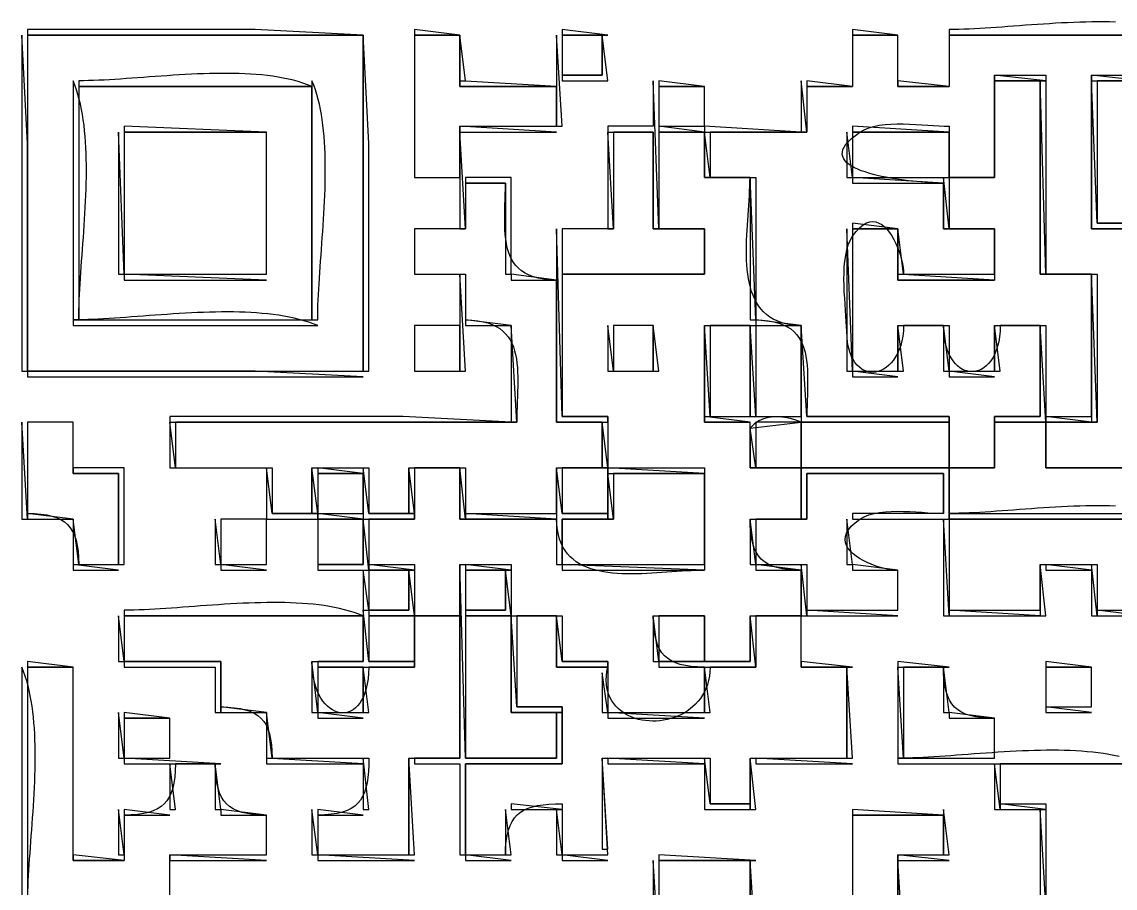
# Model space of a CAD drawing. Extents: x 0 to 1391, y 0 to 1579.
# Drawn here: x 546 to 738.2, y 826.2 to 978.3 of the extents above; entities that cross this region are included whole.
import ezdxf

# ---------------------------------------------------------------- set-up
doc = ezdxf.new("R2010")
doc.units = 0
for name, color, linetype in [('C133', 133, 'CONTINUOUS'), ('C135', 135, 'CONTINUOUS'), ('C137', 137, 'CONTINUOUS'), ('C139', 139, 'CONTINUOUS'), ('C141', 141, 'CONTINUOUS'), ('C143', 143, 'CONTINUOUS'), ('C145', 145, 'CONTINUOUS'), ('C149', 149, 'CONTINUOUS'), ('C151', 151, 'CONTINUOUS'), ('C153', 153, 'CONTINUOUS'), ('C155', 155, 'CONTINUOUS'), ('C157', 157, 'CONTINUOUS'), ('C167', 167, 'CONTINUOUS'), ('C169', 169, 'CONTINUOUS'), ('C250', 250, 'CONTINUOUS'), ('C253', 253, 'CONTINUOUS'), ('C254', 254, 'CONTINUOUS'), ('C27', 27, 'CONTINUOUS'), ('C7', 7, 'CONTINUOUS')]:
    doc.layers.add(name, color=color, linetype=linetype)

msp = doc.modelspace()

# ---------------------------------------------------------------- linework, layer by layer
at = {"layer": 'C133'}
for points in [[(546, 976), (546, 917), (547, 917), (547, 957), (546, 976)], [(547, 976), (547, 917), (606, 917), (606, 976), (547, 976)], [(623, 976), (623, 968), (624, 968), (623, 976)], [(640, 976), (640, 960), (641, 960), (640, 976)], [(641, 976), (641, 969), (648, 969), (648, 976), (641, 976)], [(556, 968), (556, 967), (597, 967), (596.219, 967.3087), (595.4128, 967.591), (594.5823, 967.848), (593.7289, 968.0805), (592.8536, 968.2894), (591.9578, 968.4757), (591.0425, 968.6403), (590.109, 968.7842), (589.1585, 968.9082), (588.1921, 969.0134), (587.211, 969.1007), (586.2165, 969.1709), (585.2096, 969.225), (584.1916, 969.2641), (583.1637, 969.2889), (582.1271, 969.3004), (581.083, 969.2996), (580.0324, 969.2873), (578.9767, 969.2646), (577.9171, 969.2324), (576.8546, 969.1915), (575.7905, 969.143), (574.726, 969.0878), (573.6623, 969.0267), (572.6005, 968.9608), (571.5418, 968.8909), (570.4875, 968.818), (569.4387, 968.7431), (568.3966, 968.667), (567.3624, 968.5908), (566.3373, 968.5152), (565.3225, 968.4414), (564.3191, 968.3701), (563.3283, 968.3024), (562.3514, 968.2391), (561.3895, 968.1813), (560.4438, 968.1298), (559.5155, 968.0855), (558.6058, 968.0495), (557.7158, 968.0226), (556.8468, 968.0058), (556, 968)], [(657, 968), (657, 960), (649, 960), (649, 959), (657, 959), (657, 942), (658, 942), (657, 968)], [(563, 959), (563, 934), (564, 934), (563, 959)], [(564, 959), (564, 934), (589, 934), (589, 959), (564, 959)], [(640, 942), (640, 908), (649, 908), (649, 909), (641, 909), (640, 942)], [(623, 934), (623, 917), (624, 917), (623, 934)], [(657, 925), (657, 917), (658, 917), (657, 925)], [(546, 908), (546, 891), (547, 891), (546, 908)], [(547, 908), (547, 892), (548.2262, 891.9606), (549.3453, 891.8703), (550.3611, 891.725), (551.2777, 891.5206), (552.0991, 891.2531), (552.8293, 890.9186), (553.4723, 890.513), (554.0322, 890.0322), (554.5129, 889.4723), (554.9186, 888.8293), (555.2531, 888.0991), (555.5206, 887.2777), (555.725, 886.3611), (555.8703, 885.3453), (555.9606, 884.2263), (556, 883), (563, 883), (563, 899), (555, 899), (555, 908), (547, 908)], [(572, 909), (572, 908), (632, 908), (613, 909), (572, 909)], [(674, 907), (683, 908), (682.0596, 908.3582), (681.0993, 908.6471), (680.1298, 908.8546), (679.162, 908.9683), (678.2069, 908.9762), (677.2751, 908.866), (676.3777, 908.6254), (675.5255, 908.2424), (674.7293, 907.7046), (674, 907)], [(726, 909), (726, 908), (734, 908), (726, 909)], [(640, 900), (640, 883), (641, 883), (641, 891), (649, 891), (649, 892), (641, 892), (640, 900)], [(738.2257, 893.2973), (737.1999, 893.326), (736.1651, 893.3415), (735.1224, 893.3446), (734.0729, 893.3361), (733.0179, 893.3171), (731.9585, 893.2883), (730.8958, 893.2508), (729.8309, 893.2053), (728.765, 893.1527), (727.6993, 893.0941), (726.6349, 893.0301), (725.5729, 892.9619), (724.5145, 892.8901), (723.4607, 892.8158), (722.4129, 892.7398), (721.3721, 892.6631), (720.3394, 892.5864), (719.316, 892.5107), (718.3031, 892.437), (717.3017, 892.366), (716.3131, 892.2987), (715.3384, 892.236), (714.3787, 892.1787), (713.4351, 892.1278), (712.5089, 892.0842), (711.6011, 892.0487), (710.7129, 892.0222), (709.8455, 892.0057), (709, 892)], [(709, 892), (709, 891), (751, 891)], [(580, 891), (580, 883), (581, 883), (580, 891)], [(581, 891), (581, 883), (589, 883), (589, 891), (581, 891)], [(598, 891), (598, 883), (606, 883), (606, 891), (598, 891)], [(563, 874), (563, 866), (564, 866), (563, 874)], [(564, 874), (564, 866), (581, 866), (581, 858), (582.2262, 857.9606), (583.3453, 857.8703), (584.3611, 857.725), (585.2777, 857.5206), (586.0991, 857.2531), (586.8293, 856.9186), (587.4723, 856.513), (588.0322, 856.0322), (588.5129, 855.4723), (588.9186, 854.8293), (589.2531, 854.0991), (589.5206, 853.2777), (589.725, 852.3611), (589.8703, 851.3453), (589.9606, 850.2263), (590, 849), (607, 849), (606.9793, 847.7811), (606.9226, 846.6519), (606.8244, 845.61), (606.6791, 844.6535), (606.4813, 843.78), (606.2254, 842.9875), (605.9059, 842.2739), (605.5173, 841.6369), (605.054, 841.0744), (604.5106, 840.5843), (603.8816, 840.1645), (603.1614, 839.8127), (602.3445, 839.5269), (601.4255, 839.3048), (600.3987, 839.1444), (599.2587, 839.0435), (598, 839), (598, 832), (614, 832), (614, 849), (623, 849), (623, 874), (615, 874), (615, 865), (607, 865), (606.9592, 863.9394), (606.8652, 862.9571), (606.7216, 862.0522), (606.532, 861.224), (606.2999, 860.4717), (606.0289, 859.7944), (605.7225, 859.1915), (605.3844, 858.6622), (605.018, 858.2056), (604.627, 857.821), (604.2148, 857.5076), (603.7852, 857.2647), (603.3415, 857.0914), (602.8875, 856.987), (602.4266, 856.9507), (601.9625, 856.9817), (601.4986, 857.0793), (601.0386, 857.2426), (600.5861, 857.471), (600.1445, 857.7635), (599.7175, 858.1195), (599.3085, 858.5382), (598.9213, 859.0187), (598.5593, 859.5604), (598.2261, 860.1623), (597.9253, 860.8239), (597.6605, 861.5441), (597.4351, 862.3224), (597.2528, 863.1579), (597.1171, 864.0499), (597.0317, 864.9975), (597, 866), (606, 866), (606, 874), (564, 874)], [(546, 865), (546, 823)], [(547.0487, 825.6011), (547.0842, 826.5089), (547.1278, 827.4351), (547.1787, 828.3787), (547.236, 829.3384), (547.2987, 830.3131), (547.366, 831.3017), (547.437, 832.3031), (547.5107, 833.316), (547.5864, 834.3394), (547.663, 835.372), (547.7398, 836.4129), (547.8158, 837.4607), (547.8901, 838.5144), (547.9618, 839.5729), (548.0301, 840.6349), (548.094, 841.6993), (548.1527, 842.765), (548.2052, 843.8309), (548.2507, 844.8958), (548.2883, 845.9585), (548.3171, 847.018), (548.3361, 848.073), (548.3445, 849.1224), (548.3415, 850.1651), (548.326, 851.1999), (548.2973, 852.2257), (548.2543, 853.2414), (548.1963, 854.2458), (548.1224, 855.2377), (548.0316, 856.216), (547.923, 857.1796), (547.7958, 858.1273), (547.6491, 859.058), (547.4819, 859.9705), (547.2934, 860.8637), (547.0827, 861.7364), (546.8489, 862.5876), (546.5911, 863.416), (546.3084, 864.2205), (546, 865)], [(547, 865), (547, 823)], [(572, 815), (572, 832), (589, 832), (589, 839), (587.7736, 839.0393), (586.6546, 839.1296), (585.6388, 839.2749), (584.7222, 839.4793), (583.9008, 839.7468), (583.1706, 840.0813), (582.5276, 840.4869), (581.9677, 840.9677), (581.4869, 841.5276), (581.0813, 842.1706), (580.7468, 842.9008), (580.4793, 843.7222), (580.2749, 844.6388), (580.1296, 845.6546), (580.0393, 846.7736), (580, 848), (573, 848), (572.9606, 846.7737), (572.8703, 845.6546), (572.725, 844.6388), (572.5206, 843.7222), (572.2531, 842.9008), (571.9186, 842.1706), (571.5129, 841.5276), (571.0322, 840.9677), (570.4723, 840.487), (569.8293, 840.0813), (569.0991, 839.7468), (568.2777, 839.4793), (567.3611, 839.2749), (566.3453, 839.1296), (565.2262, 839.0393), (564, 839), (564, 831), (555, 831), (555, 865), (547, 865)], [(563, 857), (563, 849), (564, 849), (563, 857)], [(564, 856), (564, 849), (572, 849), (572, 856), (564, 856)], [(563, 840), (563, 832), (564, 832), (563, 840)], [(597, 840), (597, 832), (598, 832), (597, 840)], [(657, 831), (657, 814), (667, 814), (667, 815), (658, 815), (657, 831)], [(658, 831), (658, 823), (667, 823), (667, 815), (674, 815), (674, 831), (658, 831)]]:
    msp.add_lwpolyline(points, dxfattribs=at)
at = {"layer": 'C135'}
msp.add_lwpolyline([(555, 968), (555, 926), (556, 926), (556.0057, 926.8455), (556.0222, 927.7129), (556.0487, 928.6011), (556.0842, 929.5089), (556.1278, 930.4351), (556.1787, 931.3787), (556.236, 932.3384), (556.2987, 933.3131), (556.366, 934.3017), (556.437, 935.3031), (556.5107, 936.316), (556.5864, 937.3394), (556.6631, 938.3721), (556.7398, 939.4129), (556.8158, 940.4607), (556.8901, 941.5145), (556.9619, 942.5729), (557.0301, 943.6349), (557.0941, 944.6993), (557.1527, 945.765), (557.2053, 946.8309), (557.2508, 947.8958), (557.2883, 948.9585), (557.3171, 950.0179), (557.3361, 951.0729), (557.3446, 952.1224), (557.3415, 953.1651), (557.326, 954.1999), (557.2973, 955.2257), (557.2544, 956.2414), (557.1964, 957.2457), (557.1224, 958.2376), (557.0316, 959.216), (556.9231, 960.1795), (556.7958, 961.1273), (556.6491, 962.0579), (556.4819, 962.9705), (556.2935, 963.8637), (556.0828, 964.7364), (555.8489, 965.5876), (555.5911, 966.416), (555.3084, 967.2205), (555, 968)], dxfattribs=at)
at = {"layer": 'C137'}
for points in [[(683, 968), (683, 959), (684, 959), (683, 968)], [(683, 883), (683, 874), (684, 874), (683, 883)], [(589, 857), (589, 849), (590, 849), (589, 857)]]:
    msp.add_lwpolyline(points, dxfattribs=at)
at = {"layer": 'C139'}
for points in [[(648, 976), (648, 969), (641, 969), (641, 968), (649, 968), (648, 976)], [(692, 976), (692, 967), (684, 967), (684, 959), (667, 959), (667, 951), (675, 951), (675, 926), (676.1584, 925.9526), (677.216, 925.8409), (678.1774, 925.6671), (679.0469, 925.4335), (679.8292, 925.1426), (680.5286, 924.7967), (681.1496, 924.3981), (681.6967, 923.9492), (682.1744, 923.4524), (682.5871, 922.9101), (682.9393, 922.3244), (683.2355, 921.698), (683.4802, 921.033), (683.6778, 920.3319), (683.8328, 919.597), (683.9498, 918.8306), (684.033, 918.0352), (684.0872, 917.213), (684.1166, 916.3665), (684.1258, 915.4979), (684.1192, 914.6098), (684.1014, 913.7043), (684.0768, 912.7839), (684.0499, 911.8509), (684.0251, 910.9076), (684.007, 909.9565), (684, 909), (709, 909), (709, 900), (717, 900), (717, 909), (725, 909), (725, 925), (718, 925), (717.9582, 923.9876), (717.8603, 923.0428), (717.7101, 922.1654), (717.5115, 921.3555), (717.2683, 920.6132), (716.9845, 919.9383), (716.6638, 919.3309), (716.3102, 918.791), (715.9276, 918.3185), (715.5198, 917.9136), (715.0907, 917.5762), (714.6442, 917.3062), (714.1841, 917.1037), (713.7143, 916.9688), (713.2387, 916.9013), (712.7612, 916.9013), (712.2856, 916.9688), (711.8158, 917.1037), (711.3557, 917.3062), (710.9092, 917.5762), (710.4801, 917.9136), (710.0723, 918.3185), (709.6897, 918.791), (709.3361, 919.3309), (709.0154, 919.9383), (708.7316, 920.6132), (708.4884, 921.3555), (708.2898, 922.1654), (708.1396, 923.0428), (708.0417, 923.9876), (708, 925), (701, 925), (700.9572, 924.046), (700.8549, 923.1463), (700.6973, 922.3016), (700.4887, 921.5131), (700.2332, 920.7817), (699.9352, 920.1085), (699.5987, 919.4944), (699.2282, 918.9405), (698.8277, 918.4477), (698.4016, 918.017), (697.954, 917.6496), (697.4892, 917.3462), (697.0114, 917.1081), (696.5249, 916.936), (696.0339, 916.8312), (695.5426, 916.7945), (695.0552, 916.827), (694.5761, 916.9297), (694.1093, 917.1035), (693.6592, 917.3495), (693.23, 917.6687), (692.8259, 918.0621), (692.4511, 918.5306), (692.1099, 919.0754), (691.8065, 919.6973), (691.5451, 920.3975), (691.33, 921.1768), (691.1654, 922.0363), (691.0555, 922.977), (691.0046, 924), (690.9767, 924.8225), (690.9269, 925.7171), (690.8617, 926.6735), (690.7879, 927.681), (690.7119, 928.7294), (690.6403, 929.808), (690.5797, 930.9064), (690.5367, 932.0143), (690.5178, 933.1211), (690.5298, 934.2163), (690.579, 935.2896), (690.6723, 936.3305), (690.816, 937.3284), (691.0168, 938.273), (691.2813, 939.1538), (691.616, 939.9603), (692.0277, 940.6821), (692.6522, 941.528), (693.2669, 942.1934), (693.8701, 942.6893), (694.4603, 943.0267), (695.0357, 943.2166), (695.5947, 943.2701), (696.1357, 943.1982), (696.6571, 943.0119), (697.1571, 942.7223), (697.6342, 942.3404), (698.0866, 941.8773), (698.5129, 941.344), (698.9113, 940.7515), (699.2801, 940.1108), (699.6178, 939.4331), (699.9226, 938.7293), (700.193, 938.0105), (700.4273, 937.2877), (700.6239, 936.5719), (700.7811, 935.8742), (700.8973, 935.2056), (700.9708, 934.5772), (701, 934), (717, 934), (717, 942), (708, 942), (708, 950), (707.7221, 950.0029), (707.3719, 950.0119), (706.9549, 950.0275), (706.4764, 950.0502), (705.9419, 950.0805), (705.3569, 950.1188), (704.7268, 950.1655), (704.057, 950.2213), (703.353, 950.2864), (702.6202, 950.3615), (701.8641, 950.4469), (701.0901, 950.5432), (700.3037, 950.6509), (699.5102, 950.7703), (698.7152, 950.902), (697.924, 951.0464), (697.1422, 951.2041), (696.3752, 951.3754), (695.6284, 951.5609), (694.9072, 951.7611), (694.2171, 951.9763), (693.5635, 952.2071), (692.952, 952.454), (692.3878, 952.7174), (691.8765, 952.9978), (691.4236, 953.2956), (691.0344, 953.6114), (690.7143, 953.9456), (690.469, 954.2987), (690.3037, 954.6711), (690.2239, 955.0634), (690.2351, 955.476), (690.3427, 955.9093), (690.5522, 956.3639), (690.8689, 956.8403), (691.2984, 957.3388), (691.8461, 957.8599), (692.5174, 958.4042), (693.3178, 958.9722), (694.0596, 959.3939), (694.8828, 959.7309), (695.7769, 959.9913), (696.7312, 960.1828), (697.7349, 960.3134), (698.7775, 960.3912), (699.8484, 960.4238), (700.9368, 960.4194), (702.0321, 960.3858), (703.1238, 960.331), (704.2011, 960.2629), (705.2534, 960.1894), (706.2701, 960.1184), (707.2405, 960.0579), (708.154, 960.0158), (709, 960), (709, 951), (717, 951), (717, 969), (726, 969), (726, 934), (735, 934), (735, 908), (726, 908), (726, 900), (751, 900)], [(751, 976), (709, 976), (709, 967), (700, 967), (700, 976), (692, 976)], [(742, 942), (734, 942), (734, 969), (743, 969)], [(623, 968), (623, 967), (640, 967), (623, 968)], [(658, 968), (658, 967), (666, 967), (658, 968)], [(684, 968), (684, 967), (692, 967), (684, 968)], [(700, 968), (700, 967), (709, 967), (700, 968)], [(650, 959), (650, 942), (641, 942), (641, 934), (666, 934), (666, 942), (657, 942), (657, 959), (650, 959)], [(649, 959), (649, 942), (650, 942), (649, 959)], [(666, 959), (666, 951), (667, 951), (666, 959)], [(692, 951), (692, 950), (708, 950), (692, 951)], [(649, 925), (649, 917), (650, 917), (649, 925)], [(650, 925), (650, 917), (657, 917), (657, 925), (650, 925)], [(666, 925), (666, 909), (667, 909), (666, 925)], [(667, 925), (667, 909), (674, 909), (674, 925), (667, 925)], [(648, 908), (648, 900), (649, 900), (648, 908)], [(675, 908), (675, 900), (683, 900), (683, 908), (675, 908)], [(650, 899), (650, 891), (641, 891), (641, 883), (666, 883), (666, 899), (650, 899)], [(649, 899), (649, 891), (650, 891), (649, 899)], [(684, 899), (684, 891), (675, 891), (675, 883), (684, 883), (684, 875), (700, 875), (700, 882), (699.4227, 882.0291), (698.7943, 882.1026), (698.1257, 882.2188), (697.428, 882.376), (696.7122, 882.5725), (695.9894, 882.8069), (695.2706, 883.0773), (694.5668, 883.3821), (693.889, 883.7198), (693.2484, 884.0886), (692.6559, 884.487), (692.1226, 884.9132), (691.6595, 885.3657), (691.2776, 885.8428), (690.988, 886.3428), (690.8017, 886.8641), (690.7298, 887.4051), (690.7833, 887.9641), (690.9732, 888.5396), (691.3105, 889.1297), (691.8064, 889.7329), (692.4718, 890.3476), (693.3178, 890.9722), (694.0702, 891.3976), (694.9049, 891.7332), (695.8104, 891.9879), (696.7751, 892.1706), (697.7874, 892.2905), (698.836, 892.3564), (699.9092, 892.3772), (700.9956, 892.362), (702.0835, 892.3198), (703.1616, 892.2594), (704.2182, 892.1899), (705.2419, 892.1203), (706.2211, 892.0594), (707.1443, 892.0163), (708, 892), (708, 899), (684, 899)], [(751, 891), (709, 891), (709, 875), (725, 875), (725, 883), (735, 883), (735, 875), (743, 875)], [(666, 865), (666, 857), (667, 857), (666, 865)], [(648, 864), (648, 857), (649, 857), (648, 864)], [(581, 858), (581, 857), (589, 857), (581, 858)], [(726, 858), (726, 857), (734, 857), (726, 858)], [(648, 849), (648, 833), (649, 833), (648, 849)], [(666, 849), (666, 840), (674, 840), (674, 841), (667, 841), (666, 849)], [(564, 840), (564, 839), (572, 839), (564, 840)], [(581, 840), (581, 839), (589, 839), (581, 840)], [(598, 840), (598, 839), (606, 839), (598, 840)], [(632, 841), (632, 840), (641, 840), (632, 841)], [(692, 840), (692, 839), (708, 839), (692, 840)], [(718, 841), (718, 840), (726, 840), (718, 841)]]:
    msp.add_lwpolyline(points, dxfattribs=at)
at = {"layer": 'C141'}
for points in [[(556, 967), (556, 926), (597, 926), (597, 967), (556, 967)], [(658, 967), (658, 960), (666, 960), (666, 967), (658, 967)], [(717, 968), (717, 951), (709, 951), (709, 959), (692, 959), (692, 951), (709, 951), (709, 942), (717, 942), (717, 933), (700, 933), (700, 942), (692, 942), (692, 917), (700, 917), (700, 925), (709, 925), (709, 917), (717, 917), (717, 925), (726, 925), (726, 909), (734, 909), (734, 934), (725, 934), (725, 968), (717, 968)], [(735, 968), (735, 943), (742, 943), (742, 968), (735, 968)], [(658, 959), (658, 942), (666, 942), (666, 934), (641, 934), (641, 909), (649, 909), (649, 900), (641, 900), (641, 892), (649, 892), (649, 900), (666, 900), (666, 882), (665.2406, 881.9921), (664.4582, 881.97), (663.655, 881.9359), (662.8333, 881.8919), (661.9953, 881.8401), (661.1433, 881.7828), (660.2796, 881.7222), (659.4063, 881.6603), (658.5259, 881.5994), (657.6406, 881.5417), (656.7525, 881.4893), (655.8641, 881.4443), (654.9775, 881.4091), (654.0951, 881.3856), (653.219, 881.3762), (652.3516, 881.3829), (651.4951, 881.408), (650.6517, 881.4537), (649.8239, 881.522), (649.0137, 881.6152), (648.2236, 881.7354), (647.4556, 881.8848), (646.7122, 882.0657), (645.9956, 882.28), (645.308, 882.5302), (644.6517, 882.8182), (644.029, 883.1463), (643.4421, 883.5166), (642.8934, 883.9314), (642.385, 884.3927), (641.9192, 884.9028), (641.4984, 885.4639), (641.1247, 886.078), (640.8004, 886.7475), (640.5279, 887.4744), (640.3093, 888.2609), (640.1469, 889.1092), (640.0431, 890.0215), (640, 891), (623, 891), (623, 900), (615, 900), (615, 891), (607, 891), (607, 883), (615, 883), (615, 874), (607, 874), (607, 866), (615, 866), (615, 874), (623, 874), (623, 883), (632, 883), (632, 874), (624, 874), (624, 849), (640, 849), (640, 857), (632, 857), (632, 874), (641, 874), (641, 866), (649, 866), (649, 857), (666, 857), (666, 865), (664.7736, 865.0393), (663.6546, 865.1296), (662.6388, 865.2749), (661.7222, 865.4793), (660.9008, 865.7468), (660.1706, 866.0813), (659.5276, 866.4869), (658.9677, 866.9677), (658.4869, 867.5276), (658.0813, 868.1706), (657.7468, 868.9008), (657.4793, 869.7222), (657.2749, 870.6388), (657.1296, 871.6546), (657.0393, 872.7736), (657, 874), (666, 874), (666, 866), (674, 866), (674, 874), (683, 874), (683, 882), (681.7736, 882.0393), (680.6546, 882.1296), (679.6388, 882.2749), (678.7222, 882.4793), (677.9008, 882.7468), (677.1706, 883.0813), (676.5276, 883.487), (675.9677, 883.9677), (675.4869, 884.5276), (675.0813, 885.1706), (674.7468, 885.9008), (674.4793, 886.7222), (674.2749, 887.6388), (674.1296, 888.6546), (674.0393, 889.7737), (674, 891), (683, 891), (683, 900), (709, 900), (709, 892), (751, 892)], [(751, 900), (726, 900), (726, 908), (717, 908), (717, 900), (709, 900), (709, 908), (683, 908), (683, 900), (674, 900), (674, 908), (666, 908), (666, 925), (675, 925), (675, 909), (683, 909), (683, 925), (682.0215, 925.0431), (681.1092, 925.1469), (680.2609, 925.3093), (679.4744, 925.5279), (678.7475, 925.8004), (678.078, 926.1247), (677.4639, 926.4984), (676.9028, 926.9192), (676.3927, 927.385), (675.9314, 927.8934), (675.5166, 928.4422), (675.1463, 929.029), (674.8182, 929.6517), (674.5302, 930.308), (674.28, 930.9956), (674.0657, 931.7123), (673.8848, 932.4557), (673.7354, 933.2236), (673.6152, 934.0138), (673.522, 934.8239), (673.4537, 935.6518), (673.408, 936.4951), (673.3829, 937.3516), (673.3762, 938.219), (673.3856, 939.0951), (673.4091, 939.9776), (673.4443, 940.8641), (673.4893, 941.7526), (673.5417, 942.6406), (673.5994, 943.526), (673.6603, 944.4064), (673.7222, 945.2796), (673.7828, 946.1433), (673.8401, 946.9953), (673.8919, 947.8333), (673.9359, 948.655), (673.97, 949.4582), (673.9921, 950.2406), (674, 951), (666, 951), (666, 959), (658, 959)], [(598, 865), (598, 857), (606, 857), (606, 865), (598, 865)]]:
    msp.add_lwpolyline(points, dxfattribs=at)
at = {"layer": 'C143'}
for points in [[(606, 976), (606, 917), (607, 917), (607, 957), (606, 976)], [(615, 976), (615, 951), (623, 951), (623, 960), (640, 960), (640, 967), (623, 967), (623, 976), (615, 976)], [(597, 968), (597, 926), (598, 926), (598.0057, 926.8455), (598.0222, 927.7129), (598.0487, 928.6011), (598.0842, 929.5089), (598.1278, 930.4351), (598.1787, 931.3787), (598.236, 932.3384), (598.2987, 933.3131), (598.366, 934.3017), (598.437, 935.3031), (598.5107, 936.316), (598.5864, 937.3394), (598.6631, 938.3721), (598.7398, 939.4129), (598.8158, 940.4607), (598.8901, 941.5145), (598.9619, 942.5729), (599.0301, 943.6349), (599.0941, 944.6993), (599.1527, 945.765), (599.2053, 946.8309), (599.2508, 947.8958), (599.2883, 948.9585), (599.3171, 950.0179), (599.3361, 951.0729), (599.3446, 952.1224), (599.3415, 953.1651), (599.326, 954.1999), (599.2973, 955.2257), (599.2544, 956.2414), (599.1964, 957.2457), (599.1224, 958.2376), (599.0316, 959.216), (598.9231, 960.1795), (598.7958, 961.1273), (598.6491, 962.0579), (598.4819, 962.9705), (598.2935, 963.8637), (598.0828, 964.7364), (597.8489, 965.5876), (597.5911, 966.416), (597.3084, 967.2205), (597, 968)], [(623, 959), (623, 942), (624, 942), (623, 959)], [(666, 960), (666, 959), (683, 959), (666, 960)], [(674, 951), (674, 926), (675, 926), (674, 951)], [(674, 907), (674, 900), (675, 900), (674, 907)], [(623, 900), (623, 891), (624, 891), (623, 900)], [(606, 891), (606, 883), (598, 883), (598, 882), (607, 882), (606, 891)], [(674, 891), (674, 883), (675, 883), (674, 891)], [(555, 883), (555, 882), (563, 882), (555, 883)], [(581, 883), (581, 882), (589, 882), (581, 883)], [(623, 883), (623, 849), (615, 849), (615, 848), (623, 848), (623, 832), (624, 832), (624, 848), (641, 848), (641, 857), (640, 857), (640, 849), (624, 849), (623, 883)], [(641, 883), (641, 882), (666, 882), (641, 883)], [(675, 883), (675, 882), (683, 882), (675, 883)], [(726, 883), (726, 882), (734, 882), (726, 883)], [(606, 875), (606, 866), (598, 866), (598, 865), (615, 865), (615, 866), (607, 866), (606, 875)], [(640, 874), (640, 865), (649, 865), (649, 866), (641, 866), (640, 874)], [(657, 874), (657, 866), (658, 866), (657, 874)], [(658, 874), (658, 866), (666, 866), (666, 874), (658, 874)], [(674, 874), (674, 866), (658, 866), (658, 865), (675, 865), (674, 874)], [(547, 866), (547, 865), (555, 865), (547, 866)], [(564, 866), (564, 865), (580, 865), (580, 857), (581, 857), (581, 866), (564, 866)], [(683, 866), (683, 865), (692, 865), (683, 866)], [(700, 866), (700, 865), (709, 865), (700, 866)], [(726, 866), (726, 865), (734, 865), (726, 866)], [(738.8734, 849.2974), (737.9827, 849.488), (737.0729, 849.6576), (736.145, 849.8071), (735.2001, 849.9373), (734.2393, 850.0492), (733.2637, 850.1434), (732.2744, 850.221), (731.2726, 850.2828), (730.2593, 850.3295), (729.2357, 850.3621), (728.2027, 850.3814), (727.1616, 850.3884), (726.1135, 850.3837), (725.0594, 850.3683), (724.0004, 850.3431), (722.9377, 850.3088), (721.8724, 850.2664), (720.8055, 850.2167), (719.7382, 850.1605), (718.6716, 850.0988), (717.6067, 850.0323), (716.5447, 849.9619), (715.4867, 849.8886), (714.4337, 849.813), (713.387, 849.7361), (712.3475, 849.6588), (711.3165, 849.5818), (710.2949, 849.5061), (709.2839, 849.4325), (708.2846, 849.3619), (707.2982, 849.295), (706.3256, 849.2328), (705.3681, 849.1762), (704.4267, 849.1259), (703.5025, 849.0828), (702.5966, 849.0479), (701.7101, 849.0218), (700.8442, 849.0056), (700, 849)], [(564, 849), (564, 848), (581, 848), (564, 849)], [(589, 849), (589, 848), (606, 848), (589, 849)], [(649, 849), (649, 848), (666, 848), (649, 849)], [(675, 849), (675, 848), (692, 848), (675, 849)], [(700, 849), (700, 848), (743, 848)], [(640, 840), (640, 832), (641, 832), (640, 840)], [(555, 832), (555, 831), (564, 831), (555, 832)], [(572, 832), (572, 831), (589, 831), (572, 832)], [(598, 832), (598, 831), (615, 831), (598, 832)], [(624, 832), (624, 831), (632, 831), (624, 832)], [(641, 832), (641, 831), (649, 831), (641, 832)], [(658, 832), (658, 831), (675, 831), (658, 832)], [(700, 832), (700, 831), (709, 831), (700, 832)]]:
    msp.add_lwpolyline(points, dxfattribs=at)
at = {"layer": 'C145'}
for points in [[(623, 960), (623, 959), (640, 959), (623, 960)], [(658, 960), (658, 959), (666, 959), (658, 960)], [(692, 960), (692, 959), (709, 959), (692, 960)], [(624, 926), (624, 925), (632, 925), (624, 926)], [(675, 926), (675, 925), (683, 925), (675, 926)], [(666, 909), (666, 908), (674, 908), (666, 909)], [(555, 900), (555, 899), (563, 899), (563, 883), (564, 883), (564, 900), (555, 900)], [(580, 848), (580, 840), (581, 840), (580, 848)]]:
    msp.add_lwpolyline(points, dxfattribs=at)
at = {"layer": 'C149'}
for points in [[(717, 969), (717, 968), (726, 968), (717, 969)], [(734, 969), (734, 968), (743, 968), (734, 969)], [(632, 925), (632, 908), (633, 908), (632, 925)], [(633, 874), (633, 858), (641, 858), (641, 848), (624, 848), (624, 832), (631, 832), (631.0435, 833.2587), (631.1444, 834.3987), (631.3048, 835.4254), (631.5268, 836.3445), (631.8127, 837.1614), (632.1644, 837.8816), (632.5843, 838.5106), (633.0744, 839.054), (633.6368, 839.5173), (634.2738, 839.9059), (634.9875, 840.2254), (635.78, 840.4813), (636.6534, 840.6792), (637.61, 840.8244), (638.6519, 840.9226), (639.7811, 840.9793), (641, 841), (641, 832), (649, 832), (648, 849), (667, 849), (667, 841), (674, 841), (674, 849), (691, 849), (691, 865), (683, 865), (683, 874), (675, 874), (675, 865), (667, 865), (666.9614, 864.1843), (666.8674, 863.4057), (666.7206, 862.6641), (666.5238, 861.9594), (666.2796, 861.2916), (665.9908, 860.6607), (665.66, 860.0665), (665.29, 859.509), (664.8836, 858.9881), (664.4434, 858.5039), (663.9721, 858.0562), (663.4724, 857.6451), (662.9471, 857.2704), (662.3989, 856.932), (661.8305, 856.6301), (661.2447, 856.3644), (660.644, 856.1349), (660.0313, 855.9416), (659.4092, 855.7844), (658.7805, 855.6634), (658.1479, 855.5783), (657.5141, 855.5292), (656.8818, 855.516), (656.2537, 855.5386), (655.6326, 855.5971), (655.0211, 855.6913), (654.422, 855.8212), (653.838, 855.9867), (653.2717, 856.1879), (652.726, 856.4245), (652.2036, 856.6967), (651.707, 857.0043), (651.2392, 857.3472), (650.8027, 857.7255), (650.4003, 858.139), (650.0346, 858.5877), (649.7086, 859.0716), (649.4247, 859.5906), (649.1858, 860.1447), (648.9945, 860.7337), (648.8537, 861.3577), (648.7659, 862.0166), (648.7339, 862.7103), (648.7604, 863.4388), (648.8482, 864.2021), (649, 865), (640, 865), (640, 874), (633, 874)], [(632, 874), (632, 857), (641, 857), (641, 858), (633, 858), (632, 874)], [(564, 857), (564, 856), (572, 856), (564, 857)], [(598, 857), (598, 856), (606, 856), (598, 857)], [(649, 857), (649, 856), (666, 856), (649, 857)], [(709, 857), (709, 856), (717, 856), (709, 857)]]:
    msp.add_lwpolyline(points, dxfattribs=at)
at = {"layer": 'C151'}
for points in [[(725, 968), (725, 934), (726, 934), (725, 968)], [(734, 968), (734, 942), (743, 942), (743, 968), (742, 968), (742, 943), (735, 943), (734, 968)], [(564, 934), (564, 933), (589, 933), (564, 934)], [(700, 934), (700, 933), (717, 933), (700, 934)], [(547, 917), (547, 916), (606, 916), (587, 917), (547, 917)], [(708, 891), (708, 874), (709, 874), (708, 891)], [(564, 875), (564, 874), (606, 874), (605.2205, 874.3084), (604.416, 874.5911), (603.5875, 874.8489), (602.7364, 875.0828), (601.8636, 875.2935), (600.9704, 875.4819), (600.0579, 875.6491), (599.1272, 875.7958), (598.1795, 875.9231), (597.2159, 876.0316), (596.2376, 876.1224), (595.2457, 876.1964), (594.2413, 876.2544), (593.2257, 876.2973), (592.1998, 876.326), (591.165, 876.3415), (590.1223, 876.3446), (589.0729, 876.3361), (588.0179, 876.3171), (586.9585, 876.2883), (585.8957, 876.2508), (584.8309, 876.2053), (583.765, 876.1527), (582.6993, 876.0941), (581.6349, 876.0301), (580.5729, 875.9619), (579.5144, 875.8901), (578.4607, 875.8158), (577.4129, 875.7398), (576.3721, 875.6631), (575.3394, 875.5864), (574.316, 875.5107), (573.3031, 875.437), (572.3017, 875.366), (571.3131, 875.2987), (570.3384, 875.236), (569.3787, 875.1787), (568.4351, 875.1278), (567.5089, 875.0842), (566.6011, 875.0487), (565.7129, 875.0222), (564.8455, 875.0057), (564, 875)], [(725, 840), (725, 823), (726, 823), (725, 840)], [(700, 831), (700, 815), (701, 815), (700, 831)]]:
    msp.add_lwpolyline(points, dxfattribs=at)
at = {"layer": 'C153'}
for points in [[(738.2257, 978.2973), (737.1999, 978.326), (736.1651, 978.3415), (735.1224, 978.3446), (734.0729, 978.3361), (733.0179, 978.3171), (731.9585, 978.2883), (730.8958, 978.2508), (729.8309, 978.2053), (728.765, 978.1527), (727.6993, 978.0941), (726.6349, 978.0301), (725.5729, 977.9619), (724.5145, 977.8901), (723.4607, 977.8158), (722.4129, 977.7398), (721.3721, 977.6631), (720.3394, 977.5864), (719.316, 977.5107), (718.3031, 977.437), (717.3017, 977.366), (716.3131, 977.2987), (715.3384, 977.236), (714.3787, 977.1787), (713.4351, 977.1278), (712.5089, 977.0842), (711.6011, 977.0487), (710.7129, 977.0222), (709.8455, 977.0057), (709, 977)], [(547, 977), (547, 976), (606, 976), (587, 977), (547, 977)], [(615, 977), (615, 976), (623, 976), (615, 977)], [(641, 977), (641, 976), (649, 976), (641, 977)], [(692, 977), (692, 976), (700, 976), (692, 977)], [(709, 977), (709, 976), (751, 976)], [(564, 960), (564, 959), (589, 959), (564, 960)]]:
    msp.add_lwpolyline(points, dxfattribs=at)
at = {"layer": 'C155'}
for points in [[(691, 959), (691, 951), (692, 951), (691, 959)], [(708, 951), (708, 942), (709, 942), (708, 951)], [(691, 942), (691, 917), (692, 917), (691, 942)], [(692, 943), (692, 942), (700, 942), (692, 943)], [(700, 942), (700, 934), (701, 934), (700, 942)], [(734, 934), (734, 908), (735, 908), (734, 934)], [(555, 926), (555, 925), (598, 925), (597.2219, 925.3082), (596.419, 925.5912), (595.5926, 925.8499), (594.7437, 926.085), (593.8734, 926.2974), (592.9827, 926.488), (592.0729, 926.6576), (591.145, 926.8071), (590.2001, 926.9373), (589.2393, 927.0492), (588.2637, 927.1434), (587.2744, 927.221), (586.2726, 927.2828), (585.2593, 927.3295), (584.2357, 927.3621), (583.2027, 927.3814), (582.1616, 927.3884), (581.1135, 927.3837), (580.0594, 927.3683), (579.0004, 927.3431), (577.9377, 927.3088), (576.8724, 927.2664), (575.8055, 927.2167), (574.7382, 927.1605), (573.6716, 927.0988), (572.6067, 927.0323), (571.5447, 926.9619), (570.4867, 926.8886), (569.4337, 926.813), (568.387, 926.7361), (567.3475, 926.6588), (566.3165, 926.5818), (565.2949, 926.5061), (564.2839, 926.4325), (563.2846, 926.3619), (562.2982, 926.295), (561.3256, 926.2328), (560.3681, 926.1762), (559.4267, 926.1259), (558.5025, 926.0828), (557.5966, 926.0479), (556.7101, 926.0218), (555.8442, 926.0056), (555, 926)], [(615, 925), (615, 917), (623, 917), (623, 925), (615, 925)], [(674, 925), (674, 909), (675, 909), (674, 925)], [(683, 925), (683, 908), (709, 908), (709, 909), (684, 909), (683, 925)], [(700, 925), (700, 917), (701, 917), (700, 925)], [(708, 925), (708, 917), (709, 917), (708, 925)], [(717, 925), (717, 917), (718, 917), (717, 925)], [(649, 900), (649, 899), (666, 899), (649, 900)], [(683, 900), (683, 891), (684, 891), (684, 899), (708, 899), (708, 892), (692, 892), (692, 891), (709, 891), (709, 900), (683, 900)], [(691, 891), (691, 883), (692, 883), (691, 891)], [(607, 883), (607, 882), (615, 882), (607, 883)], [(624, 883), (624, 882), (632, 882), (624, 883)], [(692, 883), (692, 882), (700, 882), (692, 883)], [(734, 883), (734, 874), (735, 874), (734, 883)], [(606, 882), (606, 875), (607, 875), (606, 882)], [(607, 882), (607, 875), (614, 875), (614, 882), (607, 882)], [(606, 865), (606, 857), (607, 857), (606, 865)], [(691, 865), (691, 849), (692, 849), (691, 865)], [(700, 865), (700, 849), (701, 849), (700, 865)], [(701, 865), (701, 849), (717, 849), (717, 856), (715.7736, 856.0393), (714.6546, 856.1296), (713.6388, 856.2749), (712.7222, 856.4793), (711.9008, 856.7468), (711.1706, 857.0813), (710.5276, 857.4869), (709.9677, 857.9677), (709.4869, 858.5276), (709.0813, 859.1706), (708.7468, 859.9008), (708.4793, 860.7222), (708.2749, 861.6388), (708.1296, 862.6546), (708.0393, 863.7736), (708, 865), (701, 865)], [(708, 865), (708, 857), (709, 857), (708, 865)], [(726, 865), (726, 858), (734, 858), (734, 865), (726, 865)], [(606, 849), (606, 840), (607, 840), (606, 849)], [(674, 849), (674, 840), (675, 840), (674, 849)], [(717, 848), (717, 840), (718, 840), (717, 848)], [(718, 848), (718, 841), (726, 841), (726, 823), (751, 823), (751, 831), (742, 831), (742, 848), (718, 848)], [(708, 840), (708, 832), (709, 832), (708, 840)], [(674, 831), (674, 815), (675, 815), (674, 831)]]:
    msp.add_lwpolyline(points, dxfattribs=at)
at = {"layer": 'C157'}
for points in [[(624, 951), (624, 950), (631, 950), (631, 934), (632, 934), (632, 951), (624, 951)], [(614, 900), (614, 892), (615, 892), (614, 900)], [(614, 882), (614, 875), (607, 875), (607, 874), (615, 874), (614, 882)], [(624, 882), (624, 875), (631, 875), (631, 882), (624, 882)], [(631, 882), (631, 875), (624, 875), (624, 874), (632, 874), (631, 882)], [(597, 866), (597, 857), (598, 857), (597, 866)], [(614, 849), (614, 832), (615, 832), (614, 849)], [(631, 840), (631, 832), (632, 832), (631, 840)]]:
    msp.add_lwpolyline(points, dxfattribs=at)
at = {"layer": 'C167'}
for points in [[(684, 875), (684, 874), (700, 874), (684, 875)], [(709, 875), (709, 874), (725, 874), (709, 875)], [(735, 875), (735, 874), (743, 874), (735, 875)]]:
    msp.add_lwpolyline(points, dxfattribs=at)
at = {"layer": 'C169'}
msp.add_lwpolyline([(624, 950), (624, 942), (615, 942), (615, 934), (624, 934), (624, 926), (625.1146, 925.9546), (626.137, 925.8476), (627.0711, 925.6813), (627.9207, 925.4578), (628.6896, 925.1795), (629.3818, 924.8488), (630.0011, 924.4677), (630.5514, 924.0388), (631.0365, 923.5641), (631.4603, 923.0461), (631.8267, 922.487), (632.1394, 921.8891), (632.4025, 921.2546), (632.6197, 920.5859), (632.7948, 919.8852), (632.9319, 919.1549), (633.0346, 918.3972), (633.107, 917.6144), (633.1528, 916.8087), (633.1759, 915.9826), (633.1801, 915.1381), (633.1694, 914.2777), (633.1477, 913.4037), (633.1186, 912.5182), (633.0862, 911.6236), (633.0543, 910.7222), (633.0267, 909.8163), (633.0073, 908.9081), (633, 908), (573, 908), (573, 900), (590, 900), (590, 892), (597, 892), (597, 900), (607, 900), (607, 892), (614, 892), (614, 900), (624, 900), (624, 892), (640, 892), (640, 900), (648, 900), (648, 908), (640, 908), (640, 933), (638.8415, 933.0473), (637.7839, 933.159), (636.8225, 933.3328), (635.9529, 933.5664), (635.1707, 933.8573), (634.4713, 934.2032), (633.8503, 934.6018), (633.3032, 935.0507), (632.8255, 935.5475), (632.4128, 936.0898), (632.0606, 936.6755), (631.7644, 937.3019), (631.5197, 937.9669), (631.3221, 938.668), (631.167, 939.4029), (631.0501, 940.1693), (630.9668, 940.9647), (630.9127, 941.7869), (630.8833, 942.6334), (630.8741, 943.502), (630.8806, 944.3901), (630.8985, 945.2956), (630.9231, 946.216), (630.95, 947.149), (630.9748, 948.0923), (630.9929, 949.0434), (631, 950), (624, 950)], dxfattribs=at)
at = {"layer": 'C250'}
for points in [[(632, 934), (632, 933), (640, 933), (632, 934)], [(725, 925), (725, 909), (717, 909), (717, 908), (726, 908), (725, 925)], [(692, 917), (692, 916), (700, 916), (692, 917)], [(709, 917), (709, 916), (717, 916), (709, 917)], [(572, 908), (572, 900), (573, 900), (572, 908)], [(589, 900), (589, 891), (598, 891), (598, 892), (590, 892), (589, 900)], [(606, 900), (606, 891), (615, 891), (615, 892), (607, 892), (606, 900)], [(547, 892), (547, 891), (555, 891), (547, 892)], [(624, 892), (624, 891), (640, 891), (624, 892)], [(555, 891), (555, 883), (556, 883), (555, 891)], [(725, 883), (725, 874), (726, 874), (725, 883)], [(572, 848), (572, 840), (573, 840), (572, 848)], [(692, 839), (692, 822)], [(700, 815), (700, 832), (708, 832), (708, 839), (692, 839)]]:
    msp.add_lwpolyline(points, dxfattribs=at)
at = {"layer": 'C253'}
msp.add_lwpolyline([(598, 900), (598, 899), (606, 899), (598, 900)], dxfattribs=at)
at = {"layer": 'C254'}
msp.add_lwpolyline([(598, 892), (598, 891), (606, 891), (598, 892)], dxfattribs=at)
at = {"layer": 'C27'}
msp.add_lwpolyline([(597, 900), (597, 892), (598, 892), (597, 900)], dxfattribs=at)
at = {"layer": 'C7'}
msp.add_lwpolyline([(598, 899), (598, 892), (606, 892), (606, 899), (598, 899)], dxfattribs=at)

doc.saveas('drawing.dxf')
